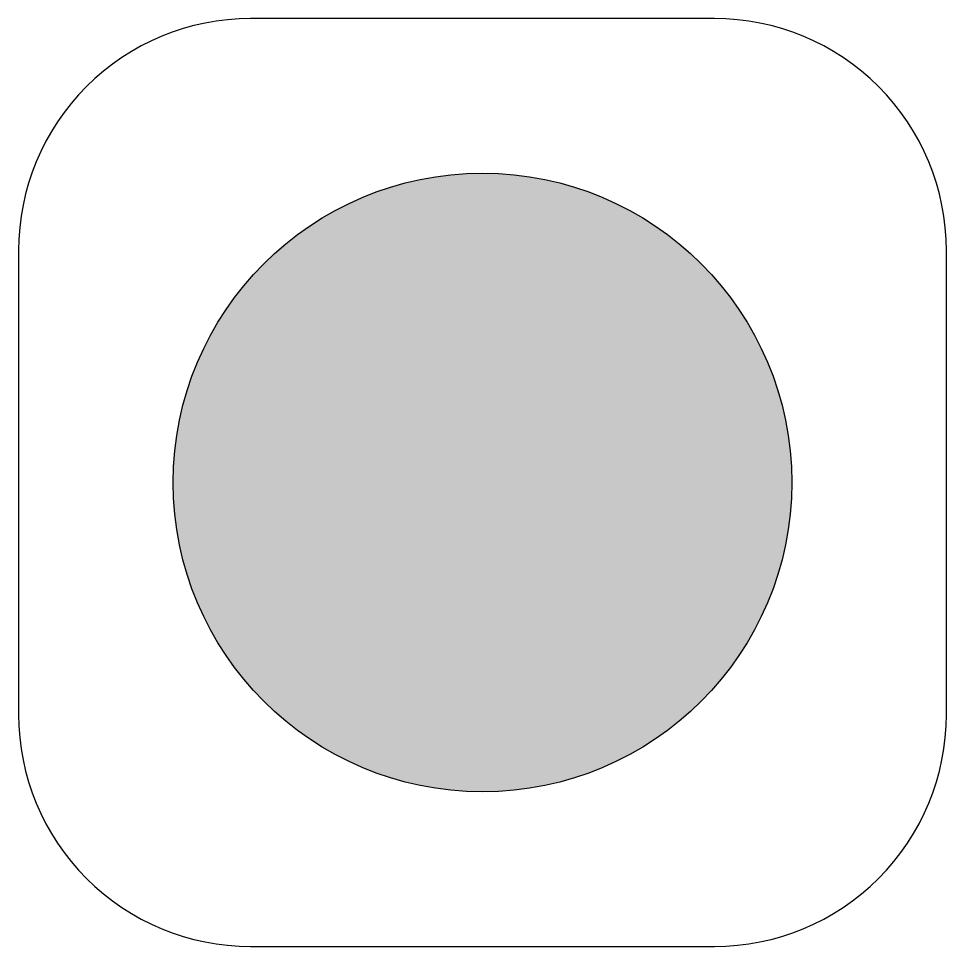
# Model space of a CAD drawing. Extents: x -1.5 to 1.5, y -1.5 to 1.5.
import ezdxf

# ---------------------------------------------------------------- set-up
doc = ezdxf.new("R2010")
doc.units = 0
doc.header["$LTSCALE"] = 0.01
doc.header["$MEASUREMENT"] = 0
doc.layers.get('0').update_dxf_attribs({"lineweight": 20})

msp = doc.modelspace()

# ---------------------------------------------------------------- hatches: boundary and pattern name
at = {"linetype": 'ByBlock', "lineweight": -2}
h = msp.add_hatch(color=0, dxfattribs=at)
h.dxf.hatch_style = 1
edge = h.paths.add_edge_path()
edge.add_arc((0, 0), 1, 0, 360)

# ---------------------------------------------------------------- linework, layer by layer
at = {"color": 0, "linetype": 'ByBlock', "lineweight": -2}
msp.add_lwpolyline([(-0.75, -1.5), (0.75, -1.5, 0.414214), (1.5, -0.75), (1.5, 0.75, 0.414214), (0.75, 1.5), (-0.75, 1.5, 0.414214), (-1.5, 0.75), (-1.5, -0.75, 0.414214)], format="xyb", close=True, dxfattribs=at)
msp.add_circle((0, 0), 1, dxfattribs=at)

doc.saveas('drawing.dxf')
